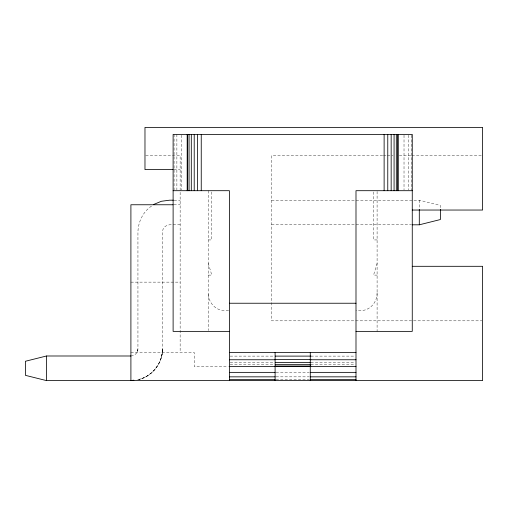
<?xml version="1.0" encoding="UTF-8"?>
<svg xmlns="http://www.w3.org/2000/svg" width="508" height="508" viewBox="0 0 508 508"><rect width="100%" height="100%" fill="white"/><g stroke="black" fill="none" stroke-linecap="round" stroke-linejoin="round"><path stroke-width="0.38" stroke-dasharray="2.54 1.91" d="M180.143 224.809C174.25 224.358 162.877 223.012 162.56 231.845L162.56 348.958C162.719 363.328 151.873 377.171 137.611 379.73M161.481 357.149L162.56 348.958C162.56 362.915 152.546 375.844 139.103 379.533M162.56 348.958C162.452 363.442 151.517 377.501 136.982 379.717M130.905 355.994C134.652 356.019 138.005 352.711 137.941 348.958L137.941 231.845C138.233 221.59 143.199 211.379 151.981 205.804M137.941 348.958L137.001 352.476M377.095 292.684C377.152 304.279 367.576 312.782 355.994 310.236M137.516 351.365L137.833 350.177M377.095 263.379L373.577 275.101L377.095 275.101M145.758 155.524L180.143 155.524L180.143 352.476M382.645 155.524L271.583 155.524L271.583 320.821L481.806 320.821M383.438 155.524L386.613 155.524M387.407 155.524L392.957 155.524M399.307 155.524L411.207 155.524M411.994 155.524L481.806 155.524M173.895 169.596L180.143 169.596M174.117 200.19L180.143 200.19M271.583 200.19L419.297 200.19L440.398 205.467L440.398 208.591M173.895 204.762L180.143 204.762M271.583 224.809L411.397 224.809M208.28 239.935L211.798 239.935L211.798 190.697M377.095 239.935L373.577 239.935L373.577 190.697M208.28 275.101L211.798 275.101L208.28 263.379M130.905 282.137L180.143 282.137M228.6 310.236C217.564 312.776 208.001 303.6 208.28 292.684M130.905 352.476L194.215 352.476L194.215 366.541L228.314 366.541M230.168 356.114L274.485 356.114M310.883 356.114L355.2 356.114M230.168 362.42L274.485 362.42M310.883 362.42L355.2 362.42M230.168 364.655L274.485 364.655M310.883 364.655L355.2 364.655M276.066 372.37L309.302 372.37M276.066 376.841L309.302 376.841M276.066 379.647L309.302 379.647M419.297 200.19L419.297 208.655M411.302 135.217L411.302 189.903M408.489 135.217L408.489 189.903M404.019 135.217L404.019 189.903M377.095 191.478L377.095 331.375M208.28 190.697L208.28 330.581M181.35 135.217L181.35 189.903M176.879 134.423L176.879 189.903M174.073 134.423L174.073 189.903"/><path stroke-width="0.76" d="M153.765 204.432L161.404 201.27L169.596 200.19L173.361 200.19M412.185 224.809L419.297 224.809L440.398 219.532L440.398 209.372M130.905 355.994L46.501 355.994L25.4 361.264L25.4 375.336L46.501 380.606L482.6 380.606L482.6 266.306L412.261 266.306M173.114 204.762L130.905 204.762L130.905 380.606L133.185 380.276M130.905 380.606L133.89 380.219M173.114 169.596L144.977 169.596L144.977 127.394L482.6 127.394L482.6 210.039L412.261 210.039M173.114 190.697L229.381 190.697L229.381 380.606M412.261 190.697L355.994 190.697L355.994 380.606M229.381 303.238L355.994 303.238M229.381 331.375L173.114 331.375L173.114 134.423L412.261 134.423L412.261 331.375L355.994 331.375M229.381 352.476L355.994 352.476M275.279 356.114L310.883 356.114M275.279 359.505L310.883 359.505M229.381 359.753L275.101 359.753M310.274 359.753L355.994 359.753M275.279 362.42L310.883 362.42M275.279 364.655L310.883 364.655M275.279 366.065L310.883 366.065M229.381 366.541L355.994 366.541M229.381 372.37L275.101 372.37M310.274 372.37L355.994 372.37M229.381 376.841L275.101 376.841M310.274 376.841L355.994 376.841M229.381 379.647L275.101 379.647M310.274 379.647L355.994 379.647M419.297 209.423L419.297 224.809M398.196 134.423L398.196 190.697M397.713 134.423L397.713 190.697M396.31 134.423L396.31 190.697M394.075 134.423L394.075 190.697M391.16 134.423L391.16 190.697M387.769 134.423L387.769 190.697M384.124 134.423L384.124 190.697M310.274 352.476L310.274 380.606M275.101 352.476L275.101 380.606M201.244 134.423L201.244 190.697M197.606 134.423L197.606 190.697M194.215 134.423L194.215 190.697M191.3 134.423L191.3 190.697M189.065 134.423L189.065 190.697M187.655 134.423L187.655 190.697M187.179 134.423L187.179 190.697M46.501 355.994L46.501 380.606"/></g></svg>
